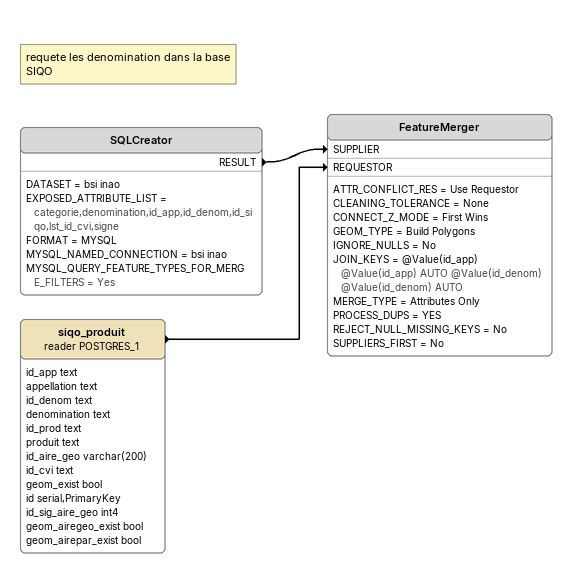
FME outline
Note: requete les denomination dans la base SIQO
SQLCreator
    DATASET = bsi inao
    EXPOSED_ATTRIBUTE_LIST = categorie,denomination,id_app,id_denom,id_siqo,lst_id_cvi,signe
    FORMAT = MYSQL
    MYSQL_NAMED_CONNECTION = bsi inao
    MYSQL_QUERY_FEATURE_TYPES_FOR_MERGE_FILTERS = Yes
    RESULT -> FeatureMerger [SUPPLIER]
siqo_produit (reader POSTGRES_1)
    attributes: id_app text, appellation text, id_denom text, denomination text, id_prod text, produit text, id_aire_geo varchar(200), id_cvi text, geom_exist bool, id serial,PrimaryKey, id_sig_aire_geo int4, geom_airegeo_exist bool, geom_airepar_exist bool
    -> FeatureMerger [REQUESTOR]
FeatureMerger
    ATTR_CONFLICT_RES = Use Requestor
    CLEANING_TOLERANCE = None
    CONNECT_Z_MODE = First Wins
    GEOM_TYPE = Build Polygons
    IGNORE_NULLS = No
    JOIN_KEYS = @Value(id_app) @Value(id_app) AUTO @Value(id_denom) @Value(id_denom) AUTO
    MERGE_TYPE = Attributes Only
    PROCESS_DUPS = YES
    REJECT_NULL_MISSING_KEYS = No
    SUPPLIERS_FIRST = No
